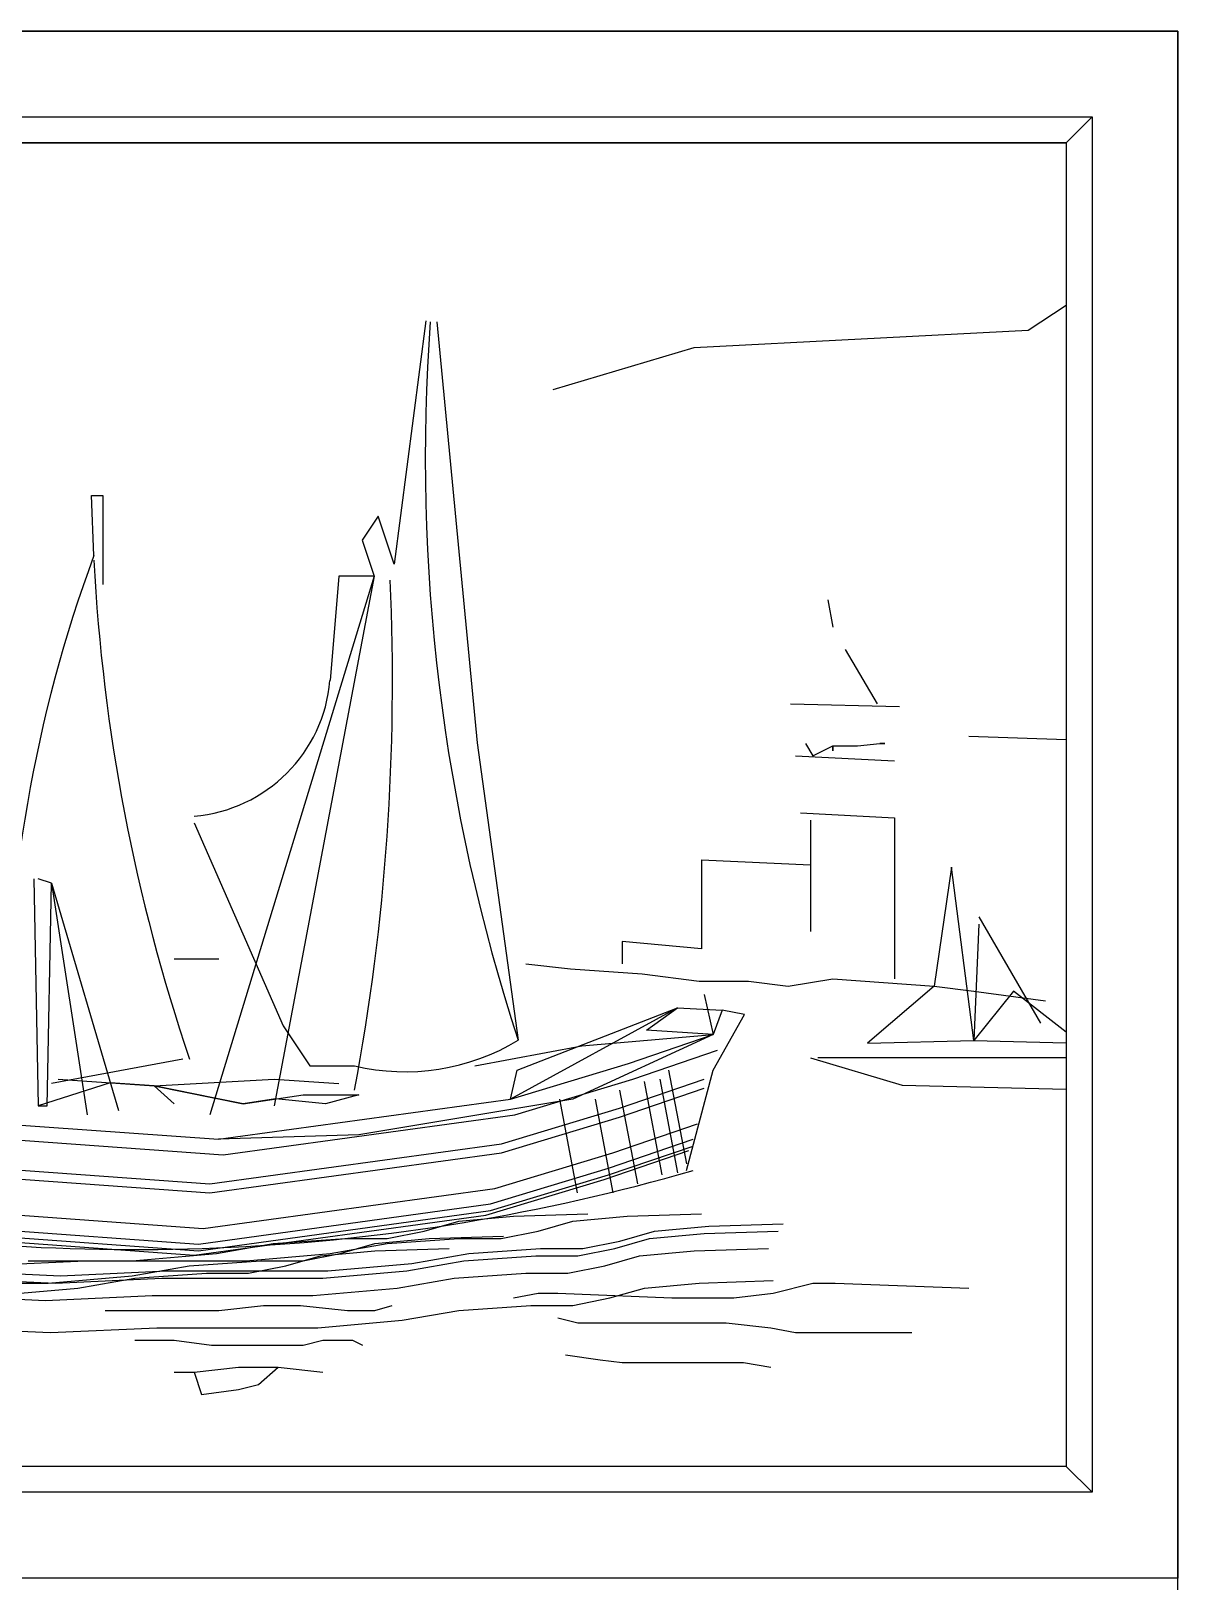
# Model space of a CAD drawing. Header units: inches. Extents: x 11.6 to 54.1, y 10.7 to 35.5.
# Drawn here: x 51.377 to 52.044, y 21.871 to 22.773 of the extents above; entities that cross this region are included whole.
import ezdxf

# ---------------------------------------------------------------- set-up
doc = ezdxf.new("R2010")
doc.units = ezdxf.units.IN
doc.header["$MEASUREMENT"] = 0
doc.layers.add('02', color=2, linetype='Continuous')

msp = doc.modelspace()

# ---------------------------------------------------------------- linework, layer by layer
at = {"layer": '02'}
for p, q in [((50.84396, 22.77312), (52.04396, 22.77312)), ((52.04396, 22.77312), (50.84396, 22.77312)), ((52.04396, 22.77312), (52.04396, 21.87312)), ((52.04396, 21.47312), (52.04396, 22.77312)), ((50.89396, 22.72312), (51.99396, 22.72312)), ((51.97896, 22.70812), (51.99396, 22.72312)), ((51.99396, 22.72312), (51.99396, 21.92312)), ((51.97896, 22.70812), (50.90896, 22.70812)), ((50.90896, 22.70812), (51.97896, 22.70812)), ((51.97896, 22.70812), (51.97896, 21.93812)), ((51.95685, 22.5991), (51.97896, 22.61365)), ((51.60644, 22.60459), (51.58786, 22.46303)), ((51.61284, 22.60399), (51.63617, 22.35905)), ((51.76245, 22.58902), (51.95685, 22.5991)), ((51.68037, 22.56454), (51.76245, 22.58902)), ((51.41325, 22.46791), (51.41196, 22.50291)), ((51.41196, 22.50291), (51.41844, 22.50291)), ((51.41844, 22.50291), (51.41844, 22.45107)), ((51.57857, 22.49088), (51.56929, 22.47695)), ((51.58786, 22.46303), (51.57857, 22.49088)), ((51.56929, 22.47695), (51.57625, 22.45607)), ((51.57625, 22.45607), (51.48065, 22.14262)), ((51.57625, 22.45607), (51.51823, 22.1478)), ((51.55581, 22.45607), (51.55063, 22.39534)), ((51.57625, 22.45607), (51.55581, 22.45607)), ((51.84021, 22.44214), (51.84309, 22.4263)), ((51.85029, 22.41334), (51.86901, 22.38166)), ((51.81861, 22.38166), (51.88197, 22.38022)), ((51.92229, 22.36294), (51.97896, 22.36105)), ((51.63617, 22.35905), (51.66012, 22.18604)), ((51.82725, 22.35862), (51.83157, 22.35142)), ((51.83157, 22.35142), (51.84309, 22.35718)), ((51.84309, 22.35718), (51.85749, 22.35718)), ((51.84309, 22.3543), (51.84309, 22.35718)), ((51.84309, 22.35718), (51.84309, 22.3543)), ((51.85749, 22.35718), (51.87045, 22.35862)), ((51.85749, 22.35718), (51.85749, 22.35718)), ((51.85749, 22.35718), (51.85749, 22.35718)), ((51.85749, 22.35718), (51.85749, 22.35718)), ((51.87045, 22.35862), (51.87045, 22.35862)), ((51.87333, 22.35862), (51.87045, 22.35862)), ((51.87045, 22.35862), (51.87333, 22.35862)), ((51.82149, 22.35142), (51.87909, 22.34854)), ((51.82437, 22.3183), (51.87909, 22.31542)), ((51.47157, 22.31239), (51.52341, 22.19446)), ((51.83013, 22.31398), (51.83013, 22.24918)), ((51.87909, 22.31542), (51.87909, 22.22182)), ((51.76677, 22.29094), (51.76677, 22.2391)), ((51.76677, 22.29094), (51.83013, 22.28806)), ((51.91221, 22.28662), (51.90213, 22.2175)), ((51.92517, 22.18582), (51.91221, 22.28662)), ((51.37826, 22.27999), (51.38085, 22.1478)), ((51.38863, 22.2774), (51.38085, 22.27999)), ((51.38604, 22.1478), (51.38863, 22.2774)), ((51.38863, 22.2774), (51.40937, 22.14262)), ((51.38863, 22.2774), (51.42751, 22.14521)), ((51.92805, 22.25782), (51.96405, 22.1959)), ((51.92805, 22.2535), (51.92517, 22.18582)), ((51.72069, 22.24342), (51.72069, 22.23046)), ((51.76677, 22.2391), (51.72069, 22.24342)), ((51.46005, 22.23334), (51.48597, 22.23334)), ((51.48597, 22.23334), (51.48597, 22.23334)), ((51.66453, 22.23046), (51.69045, 22.22758)), ((51.69045, 22.22758), (51.73221, 22.2247)), ((51.73221, 22.2247), (51.76533, 22.22038)), ((51.76533, 22.22038), (51.79413, 22.22038)), ((51.79413, 22.22038), (51.81717, 22.2175)), ((51.81717, 22.2175), (51.84309, 22.22182)), ((51.84309, 22.22182), (51.90213, 22.2175)), ((51.76836, 22.2126), (51.77354, 22.18927)), ((51.90213, 22.2175), (51.86325, 22.18438)), ((51.90213, 22.2175), (51.92517, 22.21462)), ((51.94821, 22.21462), (51.92517, 22.18582)), ((51.92517, 22.21462), (51.96693, 22.20886)), ((51.97896, 22.1907), (51.94821, 22.21462)), ((51.75281, 22.20483), (51.65561, 22.15169)), ((51.75281, 22.20483), (51.65561, 22.15169)), ((51.65949, 22.16854), (51.75281, 22.20483)), ((51.73466, 22.19187), (51.75281, 22.20483)), ((51.75281, 22.20483), (51.77873, 22.20353)), ((51.77873, 22.20353), (51.77354, 22.18927)), ((51.77354, 22.16854), (51.79169, 22.20094)), ((51.79169, 22.20094), (51.77873, 22.20353)), ((51.52341, 22.19446), (51.53897, 22.17113)), ((51.77354, 22.18927), (51.73466, 22.19187)), ((51.63487, 22.17113), (51.69708, 22.18279)), ((51.77354, 22.18927), (51.69189, 22.15169)), ((51.69708, 22.18279), (51.77354, 22.18927)), ((51.72429, 22.17243), (51.77354, 22.18927)), ((51.77354, 22.18927), (51.77354, 22.18927)), ((51.77354, 22.18927), (51.77354, 22.18927)), ((51.77354, 22.18927), (51.77354, 22.18927)), ((51.86325, 22.18438), (51.92517, 22.18582)), ((51.92517, 22.18582), (51.97896, 22.18457)), ((51.46509, 22.17502), (51.38863, 22.16076)), ((51.72689, 22.16335), (51.77613, 22.1802)), ((51.83013, 22.17574), (51.88341, 22.1599)), ((51.97896, 22.17574), (51.83445, 22.17574)), ((51.53897, 22.17113), (51.56489, 22.17113)), ((51.65561, 22.15169), (51.72429, 22.17243)), ((51.65561, 22.15169), (51.65949, 22.16854)), ((51.74762, 22.16854), (51.75799, 22.11411)), ((51.75799, 22.11022), (51.77354, 22.16854)), ((51.42279, 22.16124), (51.38085, 22.1478)), ((51.39252, 22.16335), (51.44825, 22.15947)), ((51.42279, 22.16124), (51.42279, 22.16124)), ((51.44825, 22.15947), (51.42279, 22.16124)), ((51.44825, 22.15947), (51.51823, 22.16335)), ((51.44825, 22.15947), (51.44825, 22.15947)), ((51.44825, 22.15947), (51.44825, 22.15947)), ((51.44825, 22.15947), (51.44825, 22.15947)), ((51.44825, 22.15947), (51.44825, 22.15947)), ((51.44825, 22.15947), (51.44825, 22.15947)), ((51.44825, 22.15947), (51.44825, 22.15947)), ((51.45991, 22.1491), (51.44825, 22.15947)), ((51.44825, 22.15947), (51.45991, 22.1491)), ((51.44825, 22.15947), (51.44825, 22.15947)), ((51.48363, 22.15239), (51.44825, 22.15947)), ((51.44825, 22.15947), (51.50009, 22.1491)), ((51.51823, 22.16335), (51.55581, 22.16076)), ((51.6582, 22.14262), (51.72689, 22.16335)), ((51.71911, 22.14651), (51.76836, 22.16335)), ((51.71911, 22.14132), (51.76836, 22.15817)), ((51.71911, 22.15687), (51.72948, 22.10244)), ((51.73337, 22.16206), (51.74373, 22.10763)), ((51.74244, 22.16335), (51.75281, 22.10892)), ((51.88341, 22.1599), (51.97896, 22.15748)), ((51.38085, 22.1478), (51.38604, 22.1478)), ((51.50009, 22.1491), (51.48363, 22.15239)), ((51.48583, 22.12836), (51.65561, 22.15169)), ((51.50009, 22.1491), (51.53508, 22.15428)), ((51.519, 22.1519), (51.50009, 22.1491)), ((51.50009, 22.1491), (51.50009, 22.1491)), ((51.519, 22.1519), (51.519, 22.1519)), ((51.54804, 22.1491), (51.519, 22.1519)), ((51.53508, 22.15428), (51.5597, 22.15428)), ((51.56748, 22.15428), (51.54804, 22.1491)), ((51.5597, 22.15428), (51.56748, 22.15428)), ((51.69189, 22.15169), (51.56748, 22.13095)), ((51.65042, 22.12577), (51.71911, 22.14651)), ((51.68412, 22.15169), (51.69449, 22.09726)), ((51.70485, 22.15169), (51.71522, 22.09726)), ((51.34197, 22.13873), (51.48583, 22.12836)), ((51.48842, 22.11929), (51.6582, 22.14262)), ((51.65042, 22.12059), (51.71911, 22.14132)), ((51.71522, 22.12059), (51.76447, 22.13743)), ((51.71522, 22.12059), (51.76447, 22.13743)), ((51.34457, 22.12966), (51.48842, 22.11929)), ((51.56748, 22.13095), (51.48583, 22.12836)), ((51.71263, 22.11151), (51.76188, 22.12836)), ((51.48065, 22.10244), (51.65042, 22.12577)), ((51.48065, 22.09726), (51.65042, 22.12059)), ((51.64653, 22.09985), (51.71522, 22.12059)), ((51.64653, 22.09985), (51.71522, 22.12059)), ((51.71004, 22.10503), (51.75929, 22.12188)), ((51.71263, 22.10763), (51.76188, 22.12447)), ((51.33679, 22.11281), (51.48065, 22.10244)), ((51.64394, 22.09078), (51.71263, 22.11151)), ((51.33679, 22.10763), (51.48065, 22.09726)), ((51.64135, 22.0843), (51.71004, 22.10503)), ((51.64394, 22.08689), (51.71263, 22.10763)), ((51.47676, 22.07652), (51.64653, 22.09985)), ((51.47676, 22.07652), (51.64653, 22.09985)), ((51.3329, 22.08689), (51.47676, 22.07652)), ((51.3329, 22.08689), (51.47676, 22.07652)), ((51.47157, 22.06097), (51.64135, 22.0843)), ((51.47417, 22.06745), (51.64394, 22.09078)), ((51.47417, 22.06356), (51.64394, 22.08689)), ((51.62565, 22.0807), (51.65733, 22.08358)), ((51.65733, 22.08358), (51.70053, 22.08502)), ((51.69189, 22.0807), (51.72357, 22.08358)), ((51.72357, 22.08358), (51.76677, 22.08502)), ((51.33031, 22.07782), (51.47417, 22.06745)), ((51.33031, 22.07393), (51.47417, 22.06356)), ((51.58389, 22.07062), (51.60549, 22.07494)), ((51.60549, 22.07494), (51.62565, 22.0807)), ((51.65013, 22.07062), (51.67173, 22.07494)), ((51.67173, 22.07494), (51.69189, 22.0807)), ((51.71925, 22.06918), (51.73941, 22.07494)), ((51.73941, 22.07494), (51.77109, 22.07782)), ((51.76821, 22.0735), (51.81141, 22.07494)), ((51.77109, 22.07782), (51.81429, 22.07926)), ((51.32772, 22.07134), (51.47157, 22.06097)), ((51.48453, 22.06198), (51.51765, 22.06774)), ((51.51765, 22.06774), (51.55941, 22.07062)), ((51.55077, 22.06198), (51.58389, 22.06774)), ((51.55653, 22.06198), (51.57669, 22.06774)), ((51.55941, 22.07062), (51.58389, 22.07062)), ((51.57669, 22.06774), (51.60837, 22.07062)), ((51.57669, 22.06342), (51.61989, 22.06486)), ((51.58389, 22.06774), (51.62565, 22.07062)), ((51.60837, 22.07062), (51.65157, 22.07206)), ((51.62565, 22.07062), (51.65013, 22.07062)), ((51.63141, 22.06198), (51.67317, 22.06486)), ((51.67317, 22.06486), (51.69765, 22.06486)), ((51.69477, 22.06054), (51.71637, 22.06486)), ((51.69765, 22.06486), (51.71925, 22.06918)), ((51.71637, 22.06486), (51.73653, 22.07062)), ((51.73653, 22.07062), (51.76821, 22.0735)), ((51.76245, 22.06342), (51.80565, 22.06486)), ((51.34629, 22.05478), (51.40821, 22.05766)), ((51.37509, 22.05766), (51.40677, 22.05766)), ((51.40677, 22.05766), (51.43557, 22.05766)), ((51.40821, 22.05766), (51.44133, 22.05766)), ((51.43557, 22.05766), (51.48453, 22.06198)), ((51.44133, 22.05766), (51.47301, 22.05766)), ((51.46869, 22.05478), (51.51045, 22.05766)), ((51.47301, 22.05766), (51.50181, 22.05766)), ((51.50181, 22.05766), (51.55077, 22.06198)), ((51.51045, 22.05766), (51.53493, 22.05766)), ((51.52485, 22.05478), (51.54501, 22.06054)), ((51.53493, 22.05766), (51.55653, 22.06198)), ((51.54501, 22.06054), (51.57669, 22.06342)), ((51.54933, 22.0519), (51.59829, 22.05622)), ((51.59541, 22.0519), (51.62853, 22.05766)), ((51.59829, 22.05622), (51.63141, 22.06198)), ((51.62853, 22.05766), (51.67029, 22.06054)), ((51.67029, 22.06054), (51.69477, 22.06054)), ((51.71061, 22.05478), (51.73077, 22.06054)), ((51.73077, 22.06054), (51.76245, 22.06342)), ((51.32901, 22.04758), (51.39093, 22.0447)), ((51.33189, 22.0519), (51.39381, 22.04902)), ((51.38661, 22.0447), (51.43557, 22.04902)), ((51.39093, 22.0447), (51.45285, 22.04758)), ((51.39381, 22.04902), (51.45573, 22.0519)), ((51.40389, 22.04182), (51.43701, 22.04758)), ((51.43557, 22.04902), (51.46869, 22.05478)), ((51.43701, 22.04758), (51.47877, 22.05046)), ((51.45285, 22.04758), (51.48597, 22.04758)), ((51.45573, 22.0519), (51.48885, 22.0519)), ((51.47877, 22.05046), (51.50325, 22.05046)), ((51.48597, 22.04758), (51.51765, 22.04758)), ((51.48885, 22.0519), (51.52053, 22.0519)), ((51.50325, 22.05046), (51.52485, 22.05478)), ((51.51765, 22.04758), (51.54645, 22.04758)), ((51.52053, 22.0519), (51.54933, 22.0519)), ((51.54645, 22.04758), (51.59541, 22.0519)), ((51.58965, 22.04182), (51.62277, 22.04758)), ((51.62277, 22.04758), (51.66453, 22.05046)), ((51.66453, 22.05046), (51.68901, 22.05046)), ((51.68901, 22.05046), (51.71061, 22.05478)), ((51.35493, 22.0375), (51.40389, 22.04182)), ((51.35781, 22.0447), (51.38661, 22.0447)), ((51.54069, 22.0375), (51.58965, 22.04182)), ((51.65733, 22.03606), (51.67173, 22.03894)), ((51.67173, 22.03894), (51.68325, 22.03894)), ((51.68325, 22.03894), (51.74949, 22.03606)), ((51.71349, 22.03606), (51.73365, 22.04182)), ((51.73365, 22.04182), (51.76533, 22.0447)), ((51.76533, 22.0447), (51.80853, 22.04614)), ((51.78549, 22.03606), (51.80853, 22.03894)), ((51.80853, 22.03894), (51.83157, 22.0447)), ((51.83157, 22.0447), (51.84453, 22.0447)), ((51.84453, 22.0447), (51.92229, 22.04182)), ((51.32325, 22.0375), (51.38517, 22.03462)), ((51.38517, 22.03462), (51.44709, 22.0375)), ((51.41973, 22.02886), (51.47301, 22.02886)), ((51.44709, 22.0375), (51.48021, 22.0375)), ((51.47301, 22.02886), (51.48597, 22.02886)), ((51.48021, 22.0375), (51.51189, 22.0375)), ((51.48597, 22.02886), (51.51189, 22.03174)), ((51.51189, 22.0375), (51.54069, 22.0375)), ((51.51189, 22.03174), (51.53349, 22.03174)), ((51.53349, 22.03174), (51.56085, 22.02886)), ((51.56085, 22.02886), (51.57669, 22.02886)), ((51.57669, 22.02886), (51.58677, 22.03174)), ((51.59253, 22.0231), (51.62565, 22.02886)), ((51.62565, 22.02886), (51.66741, 22.03174)), ((51.66741, 22.03174), (51.69189, 22.03174)), ((51.69189, 22.03174), (51.71349, 22.03606)), ((51.74949, 22.03606), (51.76245, 22.03606)), ((51.76245, 22.03606), (51.78549, 22.03606)), ((51.54357, 22.01878), (51.59253, 22.0231)), ((51.68325, 22.02454), (51.69477, 22.02166)), ((51.69477, 22.02166), (51.71349, 22.02166)), ((51.71349, 22.02166), (51.74661, 22.02166)), ((51.74661, 22.02166), (51.76533, 22.02166)), ((51.76533, 22.02166), (51.78117, 22.02166)), ((51.78117, 22.02166), (51.80709, 22.01878)), ((51.32613, 22.01878), (51.38805, 22.0159)), ((51.38805, 22.0159), (51.44997, 22.01878)), ((51.43701, 22.01158), (51.45285, 22.01158)), ((51.44997, 22.01878), (51.48309, 22.01878)), ((51.45285, 22.01158), (51.46005, 22.01158)), ((51.46005, 22.01158), (51.48165, 22.0087)), ((51.48309, 22.01878), (51.51477, 22.01878)), ((51.51477, 22.01878), (51.54357, 22.01878)), ((51.53493, 22.0087), (51.54645, 22.01158)), ((51.54645, 22.01158), (51.55653, 22.01158)), ((51.55653, 22.01158), (51.56373, 22.01158)), ((51.56373, 22.01158), (51.56949, 22.0087)), ((51.80709, 22.01878), (51.82149, 22.0159)), ((51.82149, 22.0159), (51.83157, 22.0159)), ((51.83157, 22.0159), (51.85029, 22.0159)), ((51.85029, 22.0159), (51.86325, 22.0159)), ((51.86325, 22.0159), (51.88197, 22.0159)), ((51.88197, 22.0159), (51.88917, 22.0159)), ((51.48165, 22.0087), (51.48597, 22.0087)), ((51.48597, 22.0087), (51.50181, 22.0087)), ((51.50181, 22.0087), (51.51477, 22.0087)), ((51.51477, 22.0087), (51.52485, 22.0087)), ((51.52485, 22.0087), (51.53493, 22.0087)), ((51.68757, 22.00294), (51.70773, 22.00006)), ((51.46005, 21.99286), (51.47157, 21.99286)), ((51.47157, 21.99286), (51.49749, 21.99574)), ((51.47157, 21.99286), (51.47589, 21.9799)), ((51.49749, 21.99574), (51.52053, 21.99574)), ((51.50901, 21.98566), (51.52053, 21.99574)), ((51.52053, 21.99574), (51.54645, 21.99286)), ((51.70773, 22.00006), (51.72069, 21.99862)), ((51.72069, 21.99862), (51.77253, 21.99862)), ((51.77253, 21.99862), (51.79125, 21.99862)), ((51.79125, 21.99862), (51.80709, 21.99574)), ((51.49749, 21.98278), (51.50901, 21.98566)), ((51.47589, 21.9799), (51.49749, 21.98278)), ((51.97896, 21.93812), (50.90896, 21.93812)), ((51.97896, 21.93812), (51.99396, 21.92312)), ((51.99396, 21.92312), (50.89396, 21.92312)), ((52.04396, 21.87312), (50.84396, 21.87312))]:
    msp.add_line(p, q, dxfattribs=at)
for centre, radius, start, end in [((52.69418, 22.52475), 1.08812, 175.82346, 198.13646), ((52.1803, 22.18474), 0.81765, 159.73708, 180.68113), ((52.48774, 22.52108), 1.07593, 182.97079, 198.76232), ((50.29866, 22.39446), 1.28832, 349.37295, 2.63364), ((51.46419, 22.40272), 0.08675, 274.87912, 355.12088), ((51.59429, 22.29494), 0.12725, 256.63888, 301.15235), ((51.43714, 23.23405), 1.1698, 259.37475, 286.11704)]:
    msp.add_arc(centre, radius, start, end, dxfattribs=at)

doc.saveas('drawing.dxf')
